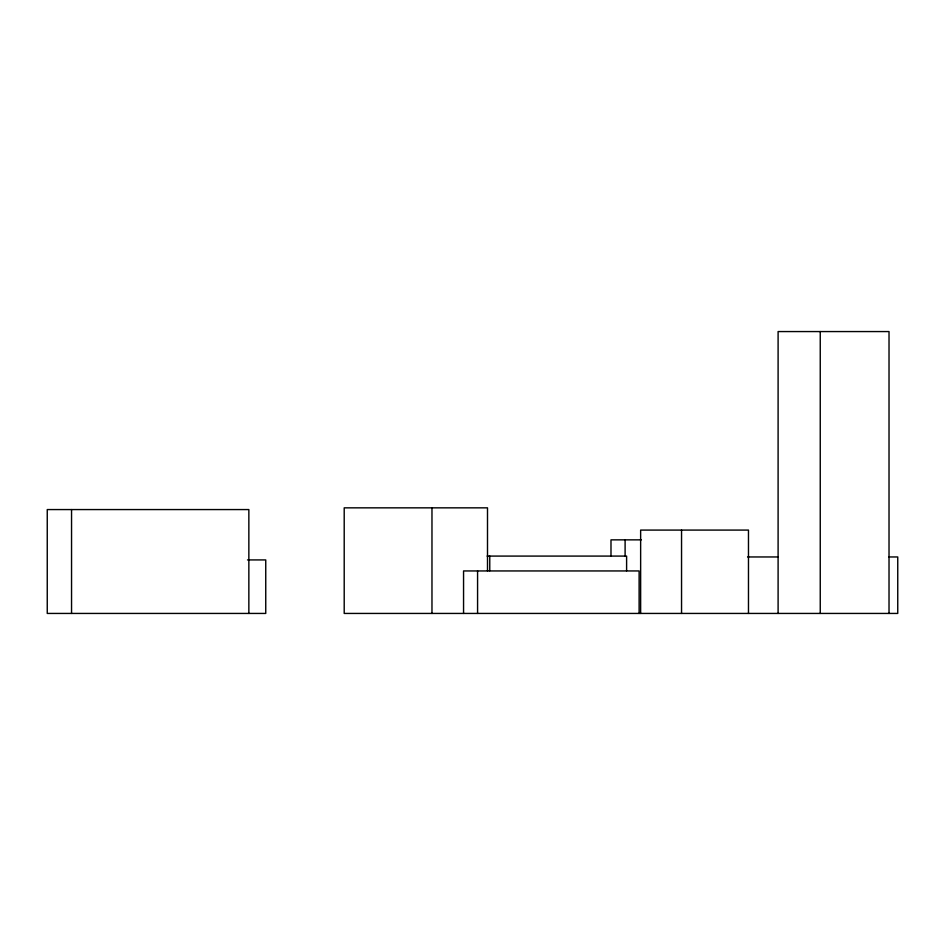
<?xml version="1.0" encoding="UTF-8"?>
<svg xmlns="http://www.w3.org/2000/svg" width="945" height="945" viewBox="0 0 945 945"><rect width="100%" height="100%" fill="white"/><g stroke="black" fill="none" stroke-linecap="round" stroke-linejoin="round"><path stroke-width="1.42" d="M641.312 539.855L610.99 539.855L610.99 556.038M487.112 556.085L626.606 556.085L626.606 570.792M747.566 556.959L778.302 556.959M888.961 556.959L897.75 556.959L897.75 613.435L344.204 613.435L344.204 507.843L487.502 507.843L487.502 570.898M247.495 559.924L265.746 559.924L265.746 613.435L47.25 613.435L47.25 509.568L248.854 509.568L248.854 613.435M889.021 613.435L889.021 331.565L778.101 331.565L778.101 613.435M820.248 331.565L820.248 613.435M748.475 613.435L748.475 530.086L640.639 530.086L640.639 613.435M681.546 530.086L681.546 613.435M639.115 613.435L639.115 570.945L463.558 570.945L463.558 613.435M625.106 539.855L625.106 556.038M489.758 556.085L489.758 570.792M477.579 570.945L477.579 613.435M431.971 507.843L431.971 613.435M71.548 509.568L71.548 613.435"/></g></svg>
